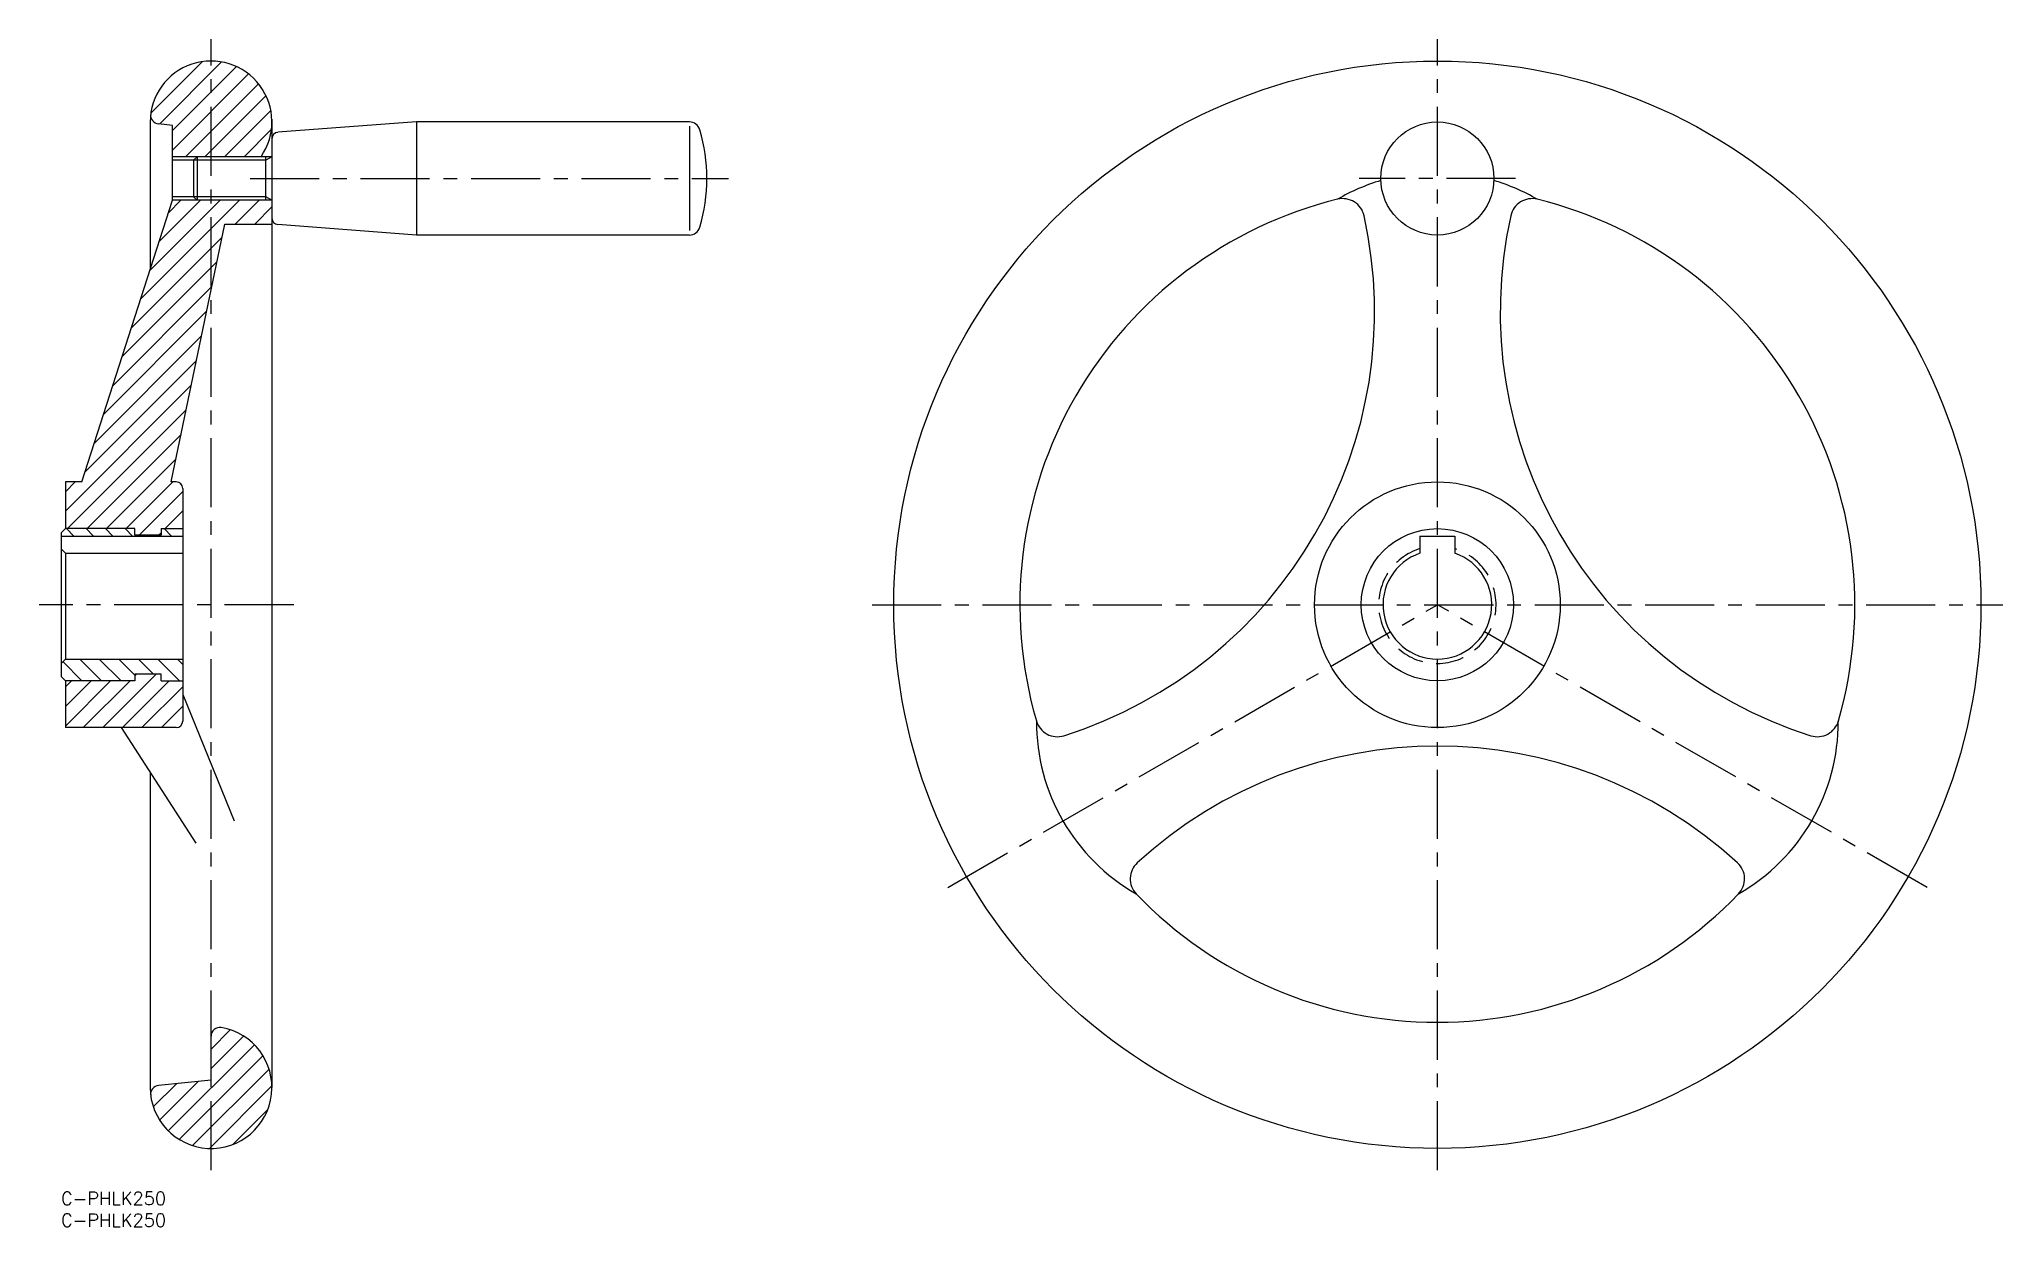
# Model space of a CAD drawing. Extents: x -5 to 446, y -8 to 265.
import ezdxf

# ---------------------------------------------------------------- set-up
doc = ezdxf.new("R2010")
doc.units = 0
doc.header["$LTSCALE"] = 0.5
doc.linetypes.add('CENTER', pattern=[50.8, 31.75, -6.35, 6.35, -6.35])
doc.linetypes.add('DASHED', pattern=[19.05, 12.7, -6.35])
for name, color, linetype in [('MSM_CENTER', 1, 'CENTER'), ('MSM_CONTINUOUS', 7, 'CONTINUOUS'), ('MSM_DASHED', 4, 'DASHED'), ('MSM_NARROW', 5, 'CONTINUOUS'), ('MSM_PART_NUMBER', 7, 'CONTINUOUS')]:
    doc.layers.add(name, color=color, linetype=linetype)
doc.styles.get("Standard").update_dxf_attribs({"font": 'txt.shx', "height": 3, "bigfont": 'bigfont.shx'})

# ---------------------------------------------------------------- blocks, each defined once
blk = doc.blocks.new('*U1')
at = {"layer": 'MSM_PART_NUMBER'}
blk.add_text('C-PHLK250', height=3, dxfattribs=at).set_placement((0, -3))
blk = doc.blocks.new('*U2')
at = {"layer": 'MSM_PART_NUMBER'}
blk.add_text('C-PHLK250', height=3, dxfattribs=at).set_placement((0, -8))

msp = doc.modelspace()

# ---------------------------------------------------------------- linework, layer by layer
at = {"layer": 'MSM_CENTER'}
for p, q in [((34.5, 5), (34.5, 265)), ((316.49, 5), (316.49, 265)), ((43.49, 233), (153.5, 233)), ((334.49, 233), (298.49, 233)), ((53.5, 135), (-5, 135)), ((186.49, 135), (446.49, 135)), ((203.91, 70), (316.49, 135)), ((429.08, 70), (316.49, 135))]:
    msp.add_line(p, q, dxfattribs=at)
at = {"layer": 'MSM_CONTINUOUS'}
for p, q in [((20.5, 246), (20.5, 212.07)), ((25.64, 245.21), (22.39, 245.55)), ((25.64, 228), (25.64, 245.21)), ((48.5, 246.6), (48.5, 24)), ((81.78, 246), (49.88, 243.61)), ((144.5, 246), (81.78, 246)), ((81.78, 246), (81.78, 220)), ((144.5, 245), (144.5, 221)), ((30.5, 237.19), (25.64, 237.19)), ((30.5, 237.19), (31.31, 238)), ((30.5, 237.19), (30.5, 228.81)), ((31.31, 238), (31.31, 228)), ((48.5, 238), (31.31, 238)), ((47.09, 228), (47.09, 238)), ((4.76, 163.25), (25.64, 228)), ((30.5, 228.81), (25.64, 228.81)), ((30.5, 228.81), (31.31, 228)), ((48.5, 228), (31.31, 228)), ((25.34, 163.25), (37.66, 222.5)), ((37.66, 222.5), (48.5, 222.5)), ((81.78, 220), (49.88, 222.39)), ((144.5, 220), (81.78, 220)), ((1, 163.25), (1, 152.5)), ((4.76, 163.25), (1, 163.25)), ((26.5, 163.25), (25.34, 163.25)), ((28, 161.75), (28, 108.25)), ((1, 152.5), (0, 151.5)), ((0, 151.5), (0, 118.5)), ((0, 150.8), (28, 150.8)), ((17, 152.5), (1, 152.5)), ((17, 151), (17, 152.5)), ((23, 151), (17, 151)), ((23, 152.5), (23, 151)), ((23, 152.5), (28, 152.5)), ((312.49, 150.8), (312.49, 146.84)), ((312.49, 150.8), (320.49, 150.8)), ((320.49, 150.8), (320.49, 146.84)), ((1, 146.84), (0, 147.84)), ((1, 146.84), (28, 146.84)), ((1, 146.84), (1, 122.5)), ((1, 122.5), (0, 121.5)), ((1, 122.5), (28, 122.5)), ((1, 117.5), (0, 118.5)), ((17, 117.5), (1, 117.5)), ((1, 117.5), (1, 106.75)), ((23, 119), (17, 119)), ((17, 119), (17, 117.5)), ((23, 117.5), (23, 119)), ((23, 117.5), (28, 117.5)), ((28, 114.36), (39.85, 85.29)), ((26.5, 106.75), (1, 106.75)), ((13.87, 106.75), (31.01, 80.2)), ((20.5, 96.49), (20.5, 24)), ((34.5, 25.71), (34.5, 35.83)), ((34.5, 25.71), (22.39, 24.45))]:
    msp.add_line(p, q, dxfattribs=at)
for centre, radius in [((316.49, 135), 125), ((316.49, 233), 13), ((316.49, 135), 28.25), ((316.49, 135), 17.5)]:
    msp.add_circle(centre, radius, dxfattribs=at)
for centre, radius, start, end in [((34.5, 246), 14, 325.1501, 180), ((22.6, 247.53), 2, 172.651, 264.0939), ((144.5, 243.5), 2.5, 16.2602, 90), ((108.5, 233), 40, 343.7398, 16.2602), ((50, 242.11), 1.5, 94.4672, 180), ((316.49, 188.8), 45.61, 106.5472, 120.2101), ((316.49, 188.8), 45.61, 59.7899, 73.4528), ((316.49, 135), 96, 103.8324, 196.1676), ((294.74, 223.36), 5, 12.4914, 103.8324), ((338.25, 223.36), 5, 76.1676, 167.5086), ((316.49, 135), 96, 343.8324, 76.1676), ((50, 223.89), 1.5, 180, 265.5328), ((144.5, 222.5), 2.5, 270, 343.7398), ((199.86, 202.34), 102.18, 287.5086, 12.4914), ((433.13, 202.34), 102.18, 167.5086, 252.4914), ((26.5, 161.75), 1.5, 360, 90), ((316.49, 135), 12.5, 108.6629, 71.3371), ((26.5, 108.25), 1.5, 270, 360), ((229.09, 109.66), 5, 196.1676, 287.5086), ((269.9, 108.1), 45.61, 179.7899, 240.2101), ((363.08, 108.1), 45.61, 299.7899, 0.2101), ((403.9, 109.66), 5, 252.4914, 343.8324), ((316.49, 0.32), 102.18, 47.5086, 132.4914), ((250.85, 71.98), 5, 132.4914, 223.8324), ((382.14, 71.98), 5, 316.1676, 47.5086), ((316.49, 135), 96, 223.8324, 316.1676), ((34.5, 24), 14, 180, 80.4059), ((36.5, 35.83), 2, 80.4059, 180), ((22.6, 22.47), 2, 95.9061, 187.349)]:
    msp.add_arc(centre, radius, start, end, dxfattribs=at)
at = {"layer": 'MSM_DASHED'}
msp.add_arc((316.49, 135), 13.5, 107.2353, 72.7647, dxfattribs=at)
at = {"layer": 'MSM_NARROW'}
for p, q in [((20.64, 247.99), (32.51, 259.86)), ((22.66, 245.52), (36.93, 259.79)), ((25.64, 244), (40.35, 258.72)), ((25.64, 239.51), (43.14, 257.02)), ((28.61, 238), (45.4, 254.79)), ((33.1, 238), (47.13, 252.03)), ((37.59, 238), (48.25, 248.65)), ((42.08, 238), (48.4, 244.31)), ((31.31, 238), (25.64, 238)), ((47.09, 237.19), (30.5, 237.19)), ((48.5, 238), (47.09, 237.19)), ((18.3, 205.23), (41.07, 228)), ((20.43, 211.86), (36.58, 228)), ((22.57, 218.48), (32.08, 228)), ((24.71, 225.11), (27.59, 228)), ((31.31, 228), (25.64, 228)), ((47.09, 228.81), (30.5, 228.81)), ((40.05, 222.5), (45.56, 228)), ((44.54, 222.5), (48.5, 226.45)), ((48.5, 228), (47.09, 228.81)), ((16.16, 198.6), (37.03, 219.47)), ((14.02, 191.98), (35.85, 213.8)), ((11.88, 185.35), (34.67, 208.14)), ((9.75, 178.72), (33.49, 202.47)), ((7.61, 172.09), (32.32, 196.8)), ((5.47, 165.47), (31.14, 191.13)), ((1, 156.5), (29.96, 185.46)), ((1.49, 152.5), (28.78, 179.8)), ((5.98, 152.5), (27.6, 174.13)), ((10.47, 152.5), (26.43, 168.46)), ((1, 160.99), (3.26, 163.25)), ((14.96, 152.5), (25.71, 163.25)), ((17.95, 151), (28, 161.05)), ((23.94, 152.5), (28, 156.56)), ((2.96, 150.8), (1.26, 152.5)), ((7.45, 150.8), (5.75, 152.5)), ((11.94, 150.8), (10.24, 152.5)), ((16.43, 150.8), (14.73, 152.5)), ((20.92, 150.8), (20.72, 151)), ((22.44, 151), (23, 151.56)), ((25.41, 150.8), (23.71, 152.5)), ((4.82, 117.5), (0.41, 121.91)), ((9.31, 117.5), (4.31, 122.5)), ((13.8, 117.5), (8.8, 122.5)), ((17, 118.79), (13.29, 122.5)), ((21.29, 119), (17.79, 122.5)), ((27.28, 117.5), (22.28, 122.5)), ((28, 121.27), (26.77, 122.5)), ((1, 116.09), (2.41, 117.5)), ((1, 111.6), (6.9, 117.5)), ((1, 107.11), (11.39, 117.5)), ((5.13, 106.75), (15.88, 117.5)), ((9.62, 106.75), (21.87, 119)), ((14.11, 106.75), (24.86, 117.5)), ((17, 118.62), (17.38, 119)), ((18.6, 106.75), (28, 116.15)), ((23.09, 106.75), (28, 111.66)), ((34.5, 32.85), (38.93, 37.28)), ((24.67, 14.04), (44.46, 33.83)), ((34.5, 28.36), (41.98, 35.84)), ((27.18, 12.06), (46.44, 31.32)), ((30.27, 10.66), (47.84, 28.23)), ((21.22, 19.57), (26.53, 24.88)), ((22.66, 16.52), (31.54, 25.4)), ((34.11, 10.01), (48.49, 24.39)), ((39.52, 10.93), (47.57, 18.98))]:
    msp.add_line(p, q, dxfattribs=at)

# ---------------------------------------------------------------- block references
at = {"layer": 'MSM_CONTINUOUS'}
for name in ['*U1', '*U2']:
    msp.add_blockref(name, (0, 0), dxfattribs=at)

doc.saveas('drawing.dxf')
